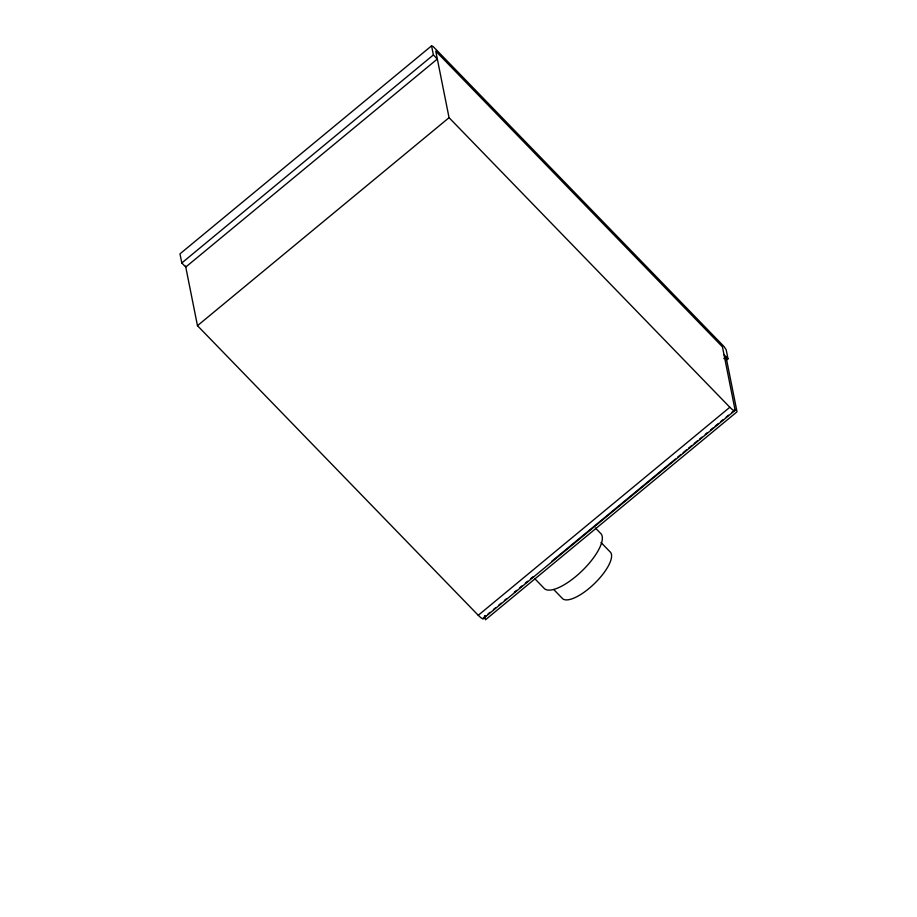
<?xml version="1.0" encoding="UTF-8"?>
<svg xmlns="http://www.w3.org/2000/svg" width="917" height="917" viewBox="0 0 917 917"><rect width="100%" height="100%" fill="white"/><g stroke="black" fill="none" stroke-linecap="round" stroke-linejoin="round"><path stroke-width="1.38" d="M431.563 45.85L179.984 253.86L181.807 262.961L185.761 267.042L437.34 59.02L433.386 54.94L431.563 45.85L433.294 46.675L723.96 346.477L726.172 349.721L727.995 358.822L725.783 360.645M181.807 262.961L433.386 54.94M485.666 615.949L483.454 617.771A9.101 1.88 50.4 0 1 478.25 615.284L197.476 325.684L449.055 117.674L435.758 51.134L722.458 346.855L735.033 409.761L731.72 412.49M723.811 358.604L726.012 356.782L737.016 411.802L485.437 619.812L484.612 615.685M478.25 615.284L729.829 407.263A9.101 1.88 50.4 0 0 735.033 409.761M487.867 614.126L490.079 612.292M493.392 609.564L495.593 607.73M498.905 605.002L501.118 603.168M504.419 600.44L506.631 598.606M514.357 592.222L516.558 590.399M519.87 587.659L522.082 585.837M525.384 583.097L527.596 581.275M530.909 578.535L533.109 576.713M551.874 561.204L675.451 459.027M677.652 457.193L680.964 454.465M683.176 452.643L686.489 449.903M688.69 448.081L692.003 445.341M694.203 443.519L697.516 440.779M699.728 438.956L701.929 437.122M705.242 434.394L707.443 432.56M710.755 429.832L712.967 427.998M715.168 426.176L718.481 423.448M720.693 421.614L722.894 419.791M726.207 417.052L728.407 415.229M483.03 618.769L734.597 410.747M724.04 354.741L727.995 358.822M449.055 117.674L729.829 407.263M595.42 528.02L600.36 533.121A39.431 13.812 -44.1 0 1 583.189 569.766A39.431 13.812 -44.1 0 1 544.549 588.76L534.668 578.558M601.013 542.497L609.908 551.679A33.367 11.692 -44.1 0 1 595.374 582.685A33.367 11.692 -44.1 0 1 562.683 598.755L553.788 589.574M185.566 266.079L197.476 325.684"/></g></svg>
